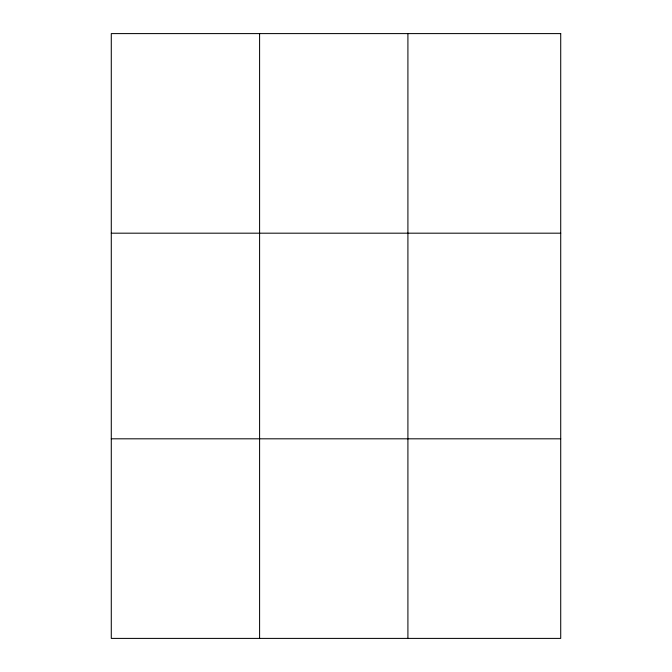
<?xml version="1.0" encoding="UTF-8"?>
<svg xmlns="http://www.w3.org/2000/svg" width="672" height="672" viewBox="0 0 672 672"><rect width="100%" height="100%" fill="white"/><g stroke="black" fill="none" stroke-linecap="round" stroke-linejoin="round"><path stroke-width="1.01" d="M259.594 33.6L259.594 638.4M407.912 33.6L407.912 638.4M111.283 233.184L560.717 233.184M111.283 438.816L560.717 438.816M560.717 33.6L560.717 638.4L111.283 638.4L111.283 33.6L560.717 33.6"/></g></svg>
